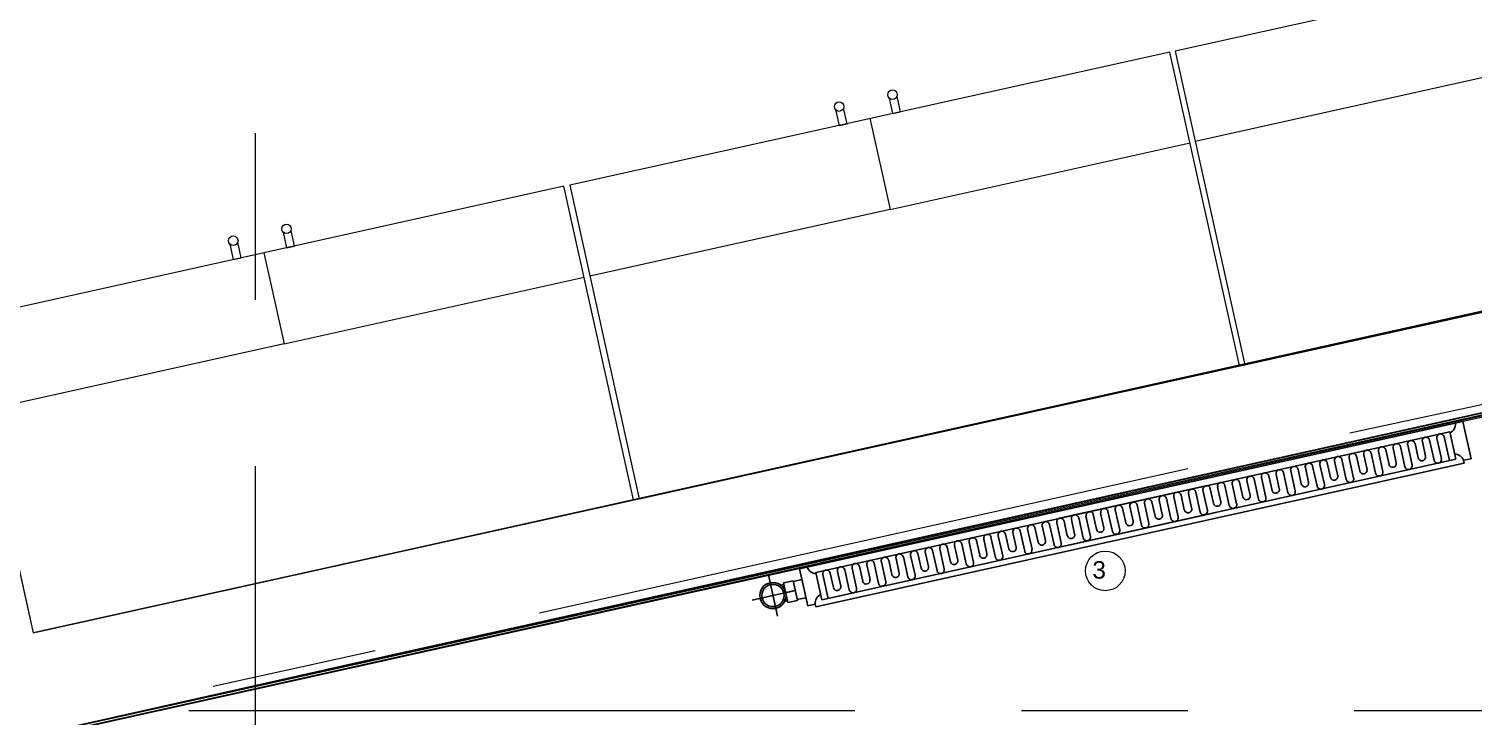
# Model space of a CAD drawing. Header units: inches. Extents: x 0.9 to 36.3, y 0.7 to 23.3.
# Drawn here: x 15.818 to 16.902, y 9.229 to 9.745 of the extents above; entities that cross this region are included whole.
import ezdxf

# ---------------------------------------------------------------- set-up
doc = ezdxf.new("R2010")
doc.units = ezdxf.units.IN
doc.layers.add('Baseboard heater', color=7, linetype='Continuous', true_color=0x581317)
for name, color, linetype, lineweight, true_color in [('Blocks', 7, 'Continuous', 5, 0x9a9c7f), ('Numbering Baseboard Heater', 7, 'Continuous', 0, 0x581317), ('PDF_Geometry', 7, 'Continuous', 9, 0x777777)]:
    doc.layers.add(name, color=color, linetype=linetype, lineweight=lineweight, true_color=true_color)
doc.styles.get("Standard").update_dxf_attribs({"font": 'arial.ttf'})

msp = doc.modelspace()

# ---------------------------------------------------------------- linework, layer by layer
at = {"layer": 'Baseboard heater', "linetype": 'ByBlock', "ltscale": 0.5}
for p, q in [((16.8941, 9.4498), (16.3962, 9.3394)), ((16.9003, 9.422), (16.8941, 9.4498)), ((16.9003, 9.422), (16.8947, 9.4208)), ((16.8951, 9.4187), (16.4084, 9.3108)), ((16.8947, 9.4208), (16.8951, 9.4187)), ((16.4024, 9.3116), (16.3962, 9.3394)), ((16.4083, 9.3367), (16.4129, 9.3161)), ((16.4177, 9.3171), (16.4137, 9.335)), ((16.4216, 9.3252), (16.4192, 9.3362)), ((16.408, 9.3128), (16.4024, 9.3116)), ((16.408, 9.3128), (16.4084, 9.3108))]:
    msp.add_line(p, q, dxfattribs=at)
at = {"layer": 'Baseboard heater', "linetype": 'ByBlock', "ltscale": 0.3}
for p, q in [((16.8843, 9.4422), (16.4083, 9.3367)), ((16.856, 9.4172), (16.8527, 9.4323)), ((16.8606, 9.4226), (16.8582, 9.4335)), ((16.8661, 9.4238), (16.8637, 9.4348)), ((16.8725, 9.4209), (16.8691, 9.436)), ((16.878, 9.4221), (16.8746, 9.4372)), ((16.8841, 9.4206), (16.8801, 9.4384)), ((16.8843, 9.4422), (16.8888, 9.4216)), ((16.8888, 9.4216), (16.4129, 9.3161)), ((16.8066, 9.4063), (16.8033, 9.4214)), ((16.8121, 9.4075), (16.8088, 9.4226)), ((16.8167, 9.4128), (16.8143, 9.4238)), ((16.8222, 9.414), (16.8198, 9.425)), ((16.8286, 9.4112), (16.8252, 9.4262)), ((16.8341, 9.4124), (16.8307, 9.4275)), ((16.8387, 9.4177), (16.8362, 9.4287)), ((16.8441, 9.4189), (16.8417, 9.4299)), ((16.8505, 9.416), (16.8472, 9.4311)), ((16.7563, 9.3994), (16.7539, 9.4104)), ((16.7627, 9.3965), (16.7594, 9.4116)), ((16.7682, 9.3978), (16.7649, 9.4129)), ((16.7728, 9.4031), (16.7704, 9.4141)), ((16.7783, 9.4043), (16.7759, 9.4153)), ((16.7847, 9.4014), (16.7813, 9.4165)), ((16.7902, 9.4026), (16.7868, 9.4177)), ((16.7948, 9.408), (16.7923, 9.4189)), ((16.8002, 9.4092), (16.7978, 9.4202)), ((16.5914, 9.3773), (16.7012, 9.4016)), ((16.707, 9.3885), (16.7045, 9.3995)), ((16.7124, 9.3897), (16.71, 9.4007)), ((16.7188, 9.3868), (16.7155, 9.4019)), ((16.7243, 9.388), (16.721, 9.4031)), ((16.7289, 9.3934), (16.7265, 9.4043)), ((16.7344, 9.3946), (16.732, 9.4056)), ((16.7408, 9.3917), (16.7374, 9.4068)), ((16.7463, 9.3929), (16.7429, 9.408)), ((16.7509, 9.3982), (16.7484, 9.4092)), ((16.6585, 9.3734), (16.6551, 9.3885)), ((16.6631, 9.3788), (16.6606, 9.3897)), ((16.6685, 9.38), (16.6661, 9.391)), ((16.6749, 9.3771), (16.6716, 9.3922)), ((16.6804, 9.3783), (16.6771, 9.3934)), ((16.685, 9.3836), (16.6826, 9.3946)), ((16.6905, 9.3848), (16.6881, 9.3958)), ((16.6969, 9.3819), (16.6936, 9.397)), ((16.7024, 9.3832), (16.699, 9.3983)), ((16.7066, 9.3812), (16.596, 9.3567)), ((16.6146, 9.3637), (16.6112, 9.3788)), ((16.6192, 9.369), (16.6167, 9.38)), ((16.6247, 9.3702), (16.6222, 9.3812)), ((16.6311, 9.3673), (16.6277, 9.3824)), ((16.6365, 9.3686), (16.6332, 9.3837)), ((16.6411, 9.3739), (16.6387, 9.3849)), ((16.6466, 9.3751), (16.6442, 9.3861)), ((16.653, 9.3722), (16.6497, 9.3873)), ((16.5652, 9.3527), (16.5619, 9.3678)), ((16.5707, 9.354), (16.5673, 9.369)), ((16.5753, 9.3593), (16.5728, 9.3703)), ((16.5808, 9.3605), (16.5783, 9.3715)), ((16.5872, 9.3576), (16.5838, 9.3727)), ((16.5926, 9.3588), (16.5893, 9.3739)), ((16.5972, 9.3642), (16.5948, 9.3751)), ((16.6027, 9.3654), (16.6003, 9.3763)), ((16.6091, 9.3625), (16.6058, 9.3776)), ((16.5149, 9.3459), (16.5125, 9.3569)), ((16.5213, 9.343), (16.518, 9.3581)), ((16.5268, 9.3442), (16.5234, 9.3593)), ((16.5314, 9.3496), (16.5289, 9.3605)), ((16.5369, 9.3508), (16.5344, 9.3617)), ((16.5433, 9.3479), (16.5399, 9.363)), ((16.5487, 9.3491), (16.5454, 9.3642)), ((16.5533, 9.3544), (16.5509, 9.3654)), ((16.5588, 9.3556), (16.5564, 9.3666)), ((16.4655, 9.335), (16.4631, 9.3459)), ((16.471, 9.3362), (16.4686, 9.3471)), ((16.4774, 9.3333), (16.4741, 9.3484)), ((16.4829, 9.3345), (16.4795, 9.3496)), ((16.4875, 9.3398), (16.485, 9.3508)), ((16.493, 9.341), (16.4905, 9.352)), ((16.4994, 9.3381), (16.496, 9.3532)), ((16.5048, 9.3394), (16.5015, 9.3544)), ((16.5094, 9.3447), (16.507, 9.3557)), ((16.3728, 9.3348), (16.3796, 9.3038)), ((16.4271, 9.3264), (16.4247, 9.3374)), ((16.4335, 9.3235), (16.4302, 9.3386)), ((16.439, 9.3248), (16.4357, 9.3398)), ((16.4436, 9.3301), (16.4411, 9.3411)), ((16.4491, 9.3313), (16.4466, 9.3423)), ((16.4555, 9.3284), (16.4521, 9.3435)), ((16.4609, 9.3296), (16.4576, 9.3447)), ((16.3844, 9.3276), (16.3822, 9.3271)), ((16.3842, 9.3288), (16.3913, 9.3304)), ((16.3874, 9.314), (16.3842, 9.3288)), ((16.3946, 9.3156), (16.3913, 9.3304)), ((16.398, 9.3313), (16.3914, 9.3299)), ((16.3917, 9.3227), (16.3607, 9.3159)), ((16.3872, 9.3153), (16.3849, 9.3148)), ((16.3858, 9.3214), (16.3929, 9.323)), ((16.3874, 9.314), (16.3946, 9.3156)), ((16.401, 9.3176), (16.3945, 9.3162))]:
    msp.add_line(p, q, dxfattribs=at)
at = {"layer": 'Baseboard heater', "linetype": 'ByBlock', "ltscale": 0.5}
for radius in [0.00984, 0.00835]:
    msp.add_circle((16.3762, 9.3193), radius, dxfattribs=at)
at = {"layer": 'Baseboard heater', "linetype": 'ByBlock', "ltscale": 0.3}
for centre, radius, start, end in [((16.8804, 9.4482), 0.00814, 300.3438, 2.3968), ((16.8445, 9.4305), 0.00281, 12.5037, 192.5037), ((16.8554, 9.4329), 0.00281, 12.5037, 192.5037), ((16.8664, 9.4354), 0.00281, 12.5037, 192.5037), ((16.8774, 9.4378), 0.00281, 12.5037, 192.5037), ((16.7896, 9.4183), 0.00281, 12.5037, 192.5037), ((16.8006, 9.4208), 0.00281, 12.5037, 192.5037), ((16.8115, 9.4232), 0.00281, 12.5037, 192.5037), ((16.8225, 9.4256), 0.00281, 12.5037, 192.5037), ((16.8335, 9.4281), 0.00281, 12.5037, 192.5037), ((16.8633, 9.4232), 0.00281, 192.5037, 12.5037), ((16.8752, 9.4215), 0.00281, 192.5037, 12.5037), ((16.8872, 9.4176), 0.00814, 22.6105, 84.6635), ((16.7457, 9.4086), 0.00281, 12.5037, 192.5037), ((16.7567, 9.411), 0.00281, 12.5037, 192.5037), ((16.7676, 9.4135), 0.00281, 12.5037, 192.5037), ((16.7786, 9.4159), 0.00281, 12.5037, 192.5037), ((16.8194, 9.4134), 0.00281, 192.5037, 12.5037), ((16.8313, 9.4118), 0.00281, 192.5037, 12.5037), ((16.8414, 9.4183), 0.00281, 192.5037, 12.5037), ((16.8533, 9.4166), 0.00281, 192.5037, 12.5037), ((16.7018, 9.3989), 0.00281, 12.5037, 192.5037), ((16.7128, 9.4013), 0.00281, 12.5037, 192.5037), ((16.7237, 9.4037), 0.00281, 12.5037, 192.5037), ((16.7347, 9.4062), 0.00281, 12.5037, 192.5037), ((16.7536, 9.3988), 0.00281, 192.5037, 12.5037), ((16.7755, 9.4037), 0.00281, 192.5037, 12.5037), ((16.7874, 9.402), 0.00281, 192.5037, 12.5037), ((16.7975, 9.4086), 0.00281, 192.5037, 12.5037), ((16.8094, 9.4069), 0.00281, 192.5037, 12.5037), ((16.6469, 9.3867), 0.00281, 12.5037, 192.5037), ((16.6579, 9.3891), 0.00281, 12.5037, 192.5037), ((16.6689, 9.3916), 0.00281, 12.5037, 192.5037), ((16.6798, 9.394), 0.00281, 12.5037, 192.5037), ((16.6908, 9.3964), 0.00281, 12.5037, 192.5037), ((16.7097, 9.3891), 0.00281, 192.5037, 12.5037), ((16.7317, 9.394), 0.00281, 192.5037, 12.5037), ((16.7435, 9.3923), 0.00281, 192.5037, 12.5037), ((16.7655, 9.3972), 0.00281, 192.5037, 12.5037), ((16.603, 9.377), 0.00281, 12.5037, 192.5037), ((16.614, 9.3794), 0.00281, 12.5037, 192.5037), ((16.625, 9.3818), 0.00281, 12.5037, 192.5037), ((16.6359, 9.3843), 0.00281, 12.5037, 192.5037), ((16.6658, 9.3794), 0.00281, 192.5037, 12.5037), ((16.6777, 9.3777), 0.00281, 192.5037, 12.5037), ((16.6878, 9.3842), 0.00281, 192.5037, 12.5037), ((16.6996, 9.3826), 0.00281, 192.5037, 12.5037), ((16.7216, 9.3874), 0.00281, 192.5037, 12.5037), ((16.5481, 9.3648), 0.00281, 12.5037, 192.5037), ((16.5591, 9.3672), 0.00281, 12.5037, 192.5037), ((16.5701, 9.3697), 0.00281, 12.5037, 192.5037), ((16.5811, 9.3721), 0.00281, 12.5037, 192.5037), ((16.592, 9.3745), 0.00281, 12.5037, 192.5037), ((16.6219, 9.3696), 0.00281, 192.5037, 12.5037), ((16.6338, 9.368), 0.00281, 192.5037, 12.5037), ((16.6439, 9.3745), 0.00281, 192.5037, 12.5037), ((16.6557, 9.3728), 0.00281, 192.5037, 12.5037), ((16.5042, 9.3551), 0.00281, 12.5037, 192.5037), ((16.5152, 9.3575), 0.00281, 12.5037, 192.5037), ((16.5262, 9.3599), 0.00281, 12.5037, 192.5037), ((16.5372, 9.3624), 0.00281, 12.5037, 192.5037), ((16.578, 9.3599), 0.00281, 192.5037, 12.5037), ((16.5899, 9.3582), 0.00281, 192.5037, 12.5037), ((16.6, 9.3648), 0.00281, 192.5037, 12.5037), ((16.6118, 9.3631), 0.00281, 192.5037, 12.5037), ((16.4494, 9.3429), 0.00281, 12.5037, 192.5037), ((16.4603, 9.3453), 0.00281, 12.5037, 192.5037), ((16.4713, 9.3478), 0.00281, 12.5037, 192.5037), ((16.4823, 9.3502), 0.00281, 12.5037, 192.5037), ((16.4933, 9.3526), 0.00281, 12.5037, 192.5037), ((16.5122, 9.3453), 0.00281, 192.5037, 12.5037), ((16.5341, 9.3502), 0.00281, 192.5037, 12.5037), ((16.546, 9.3485), 0.00281, 192.5037, 12.5037), ((16.5561, 9.355), 0.00281, 192.5037, 12.5037), ((16.5679, 9.3533), 0.00281, 192.5037, 12.5037), ((16.4274, 9.338), 0.00281, 12.5037, 192.5037), ((16.4384, 9.3405), 0.00281, 12.5037, 192.5037), ((16.4683, 9.3356), 0.00281, 192.5037, 12.5037), ((16.4802, 9.3339), 0.00281, 192.5037, 12.5037), ((16.4902, 9.3404), 0.00281, 192.5037, 12.5037), ((16.5021, 9.3387), 0.00281, 192.5037, 12.5037), ((16.5241, 9.3436), 0.00281, 192.5037, 12.5037), ((16.4244, 9.3258), 0.00281, 192.5037, 12.5037), ((16.4363, 9.3241), 0.00281, 192.5037, 12.5037), ((16.4463, 9.3307), 0.00281, 192.5037, 12.5037), ((16.4582, 9.329), 0.00281, 192.5037, 12.5037)]:
    msp.add_arc(centre, radius, start, end, dxfattribs=at)
at = {"layer": 'Baseboard heater', "linetype": 'ByBlock', "ltscale": 0.5}
for centre, radius, start, end in [((16.4093, 9.3438), 0.00814, 202.6105, 264.6635), ((16.4164, 9.3356), 0.00281, 12.5037, 192.5037), ((16.4161, 9.3132), 0.00814, 120.3438, 182.3968)]:
    msp.add_arc(centre, radius, start, end, dxfattribs=at)
at = {"layer": 'Blocks', "linetype": 'ByBlock'}
for p, q in [((16.9185, 9.71), (16.6932, 9.66)), ((16.4489, 9.6775), (16.4641, 9.6091)), ((16.4641, 9.6091), (16.6893, 9.6591)), ((16.4641, 9.6091), (16.2388, 9.5591)), ((15.9941, 9.5765), (16.0093, 9.5082)), ((16.0093, 9.5082), (16.2345, 9.5582)), ((16.0093, 9.5082), (15.784, 9.4582))]:
    msp.add_line(p, q, dxfattribs=at)
for points in [[(17.1287, 9.8278), (16.6782, 9.7278), (16.7304, 9.4925), (17.1809, 9.5925)], [(16.6742, 9.7272), (16.2237, 9.6272), (16.2759, 9.392), (16.7264, 9.4919)], [(16.2193, 9.6265), (15.7688, 9.5266), (15.821, 9.2913), (16.2715, 9.3912)]]:
    msp.add_lwpolyline(points, close=True, dxfattribs=at)
for points in [[(16.4634, 9.6927), (16.466, 9.681), (16.472, 9.6823), (16.4694, 9.694)], [(16.4233, 9.6838), (16.4259, 9.6721), (16.4319, 9.6734), (16.4293, 9.6851)], [(15.9685, 9.5831), (15.9711, 9.5714), (15.9771, 9.5728), (15.9745, 9.5845)], [(16.0085, 9.592), (16.0111, 9.5803), (16.0171, 9.5816), (16.0145, 9.5934)]]:
    msp.add_lwpolyline(points, dxfattribs=at)
for centre in [(16.466, 9.6952), (16.4259, 9.6863), (16.0111, 9.5945), (15.9711, 9.5856)]:
    msp.add_circle(centre, 0.00359, dxfattribs=at)
at = {"layer": 'Numbering Baseboard Heater', "linetype": 'ByBlock', "ltscale": 0.001}
msp.add_circle((16.6257, 9.3378), 0.0149, dxfattribs=at)
at = {"layer": 'PDF_Geometry', "linetype": 'ByBlock'}
for p, q in [((15.821, 9.2913), (17.4326, 9.6496)), ((17.4326, 9.6479), (15.821, 9.2913))]:
    msp.add_line(p, q, dxfattribs=at)
msp.add_lwpolyline([(17.4326, 9.6446), (17.4476, 9.5763), (16.0527, 9.2663), (15.8377, 9.218), (15.8627, 9.103), (15.8377, 9.0963), (15.7727, 9.083), (15.1311, 11.9678), (15.2227, 11.9878), (15.741, 12.1045), (15.761, 12.0145), (15.2427, 11.8978), (15.821, 9.2913), (17.4326, 9.6479)], close=True, dxfattribs=at)
for points in [[(15.9877, 9.5413), (15.9877, 9.6663)], [(15.8377, 9.218), (17.4476, 9.5763), (17.4493, 9.5746), (15.8394, 9.218), (15.956, 8.693)], [(15.9177, 8.8563), (15.8377, 9.218), (15.8377, 9.2163), (17.4493, 9.5746), (17.4493, 9.5729), (15.841, 9.2163), (15.956, 8.6963), (16.9126, 8.6963), (16.9126, 8.6946), (16.9126, 8.693), (15.9544, 8.693), (15.9544, 8.6946), (16.9126, 8.6946), (15.956, 8.6946), (15.8394, 9.218)], [(16.8093, 9.4413), (16.9326, 9.4679)], [(15.9877, 8.9163), (15.9877, 9.4163)], [(16.201, 9.3063), (16.6877, 9.4146)], [(15.821, 9.2913), (15.821, 9.2913)], [(15.821, 9.2913), (15.821, 9.2913)], [(15.8227, 9.2913), (15.8227, 9.2913)], [(15.956, 9.2513), (16.0777, 9.278)], [(15.9377, 9.233), (16.4377, 9.233)], [(16.5627, 9.233), (16.6877, 9.233)], [(16.8126, 9.233), (17.3126, 9.233)]]:
    msp.add_lwpolyline(points, dxfattribs=at)

# ---------------------------------------------------------------- texts
at = {"layer": 'Numbering Baseboard Heater', "linetype": 'ByBlock', "ltscale": 0.001}
msp.add_text('3', height=0.0131, dxfattribs=at).set_placement((16.616, 9.332))

doc.saveas('drawing.dxf')
